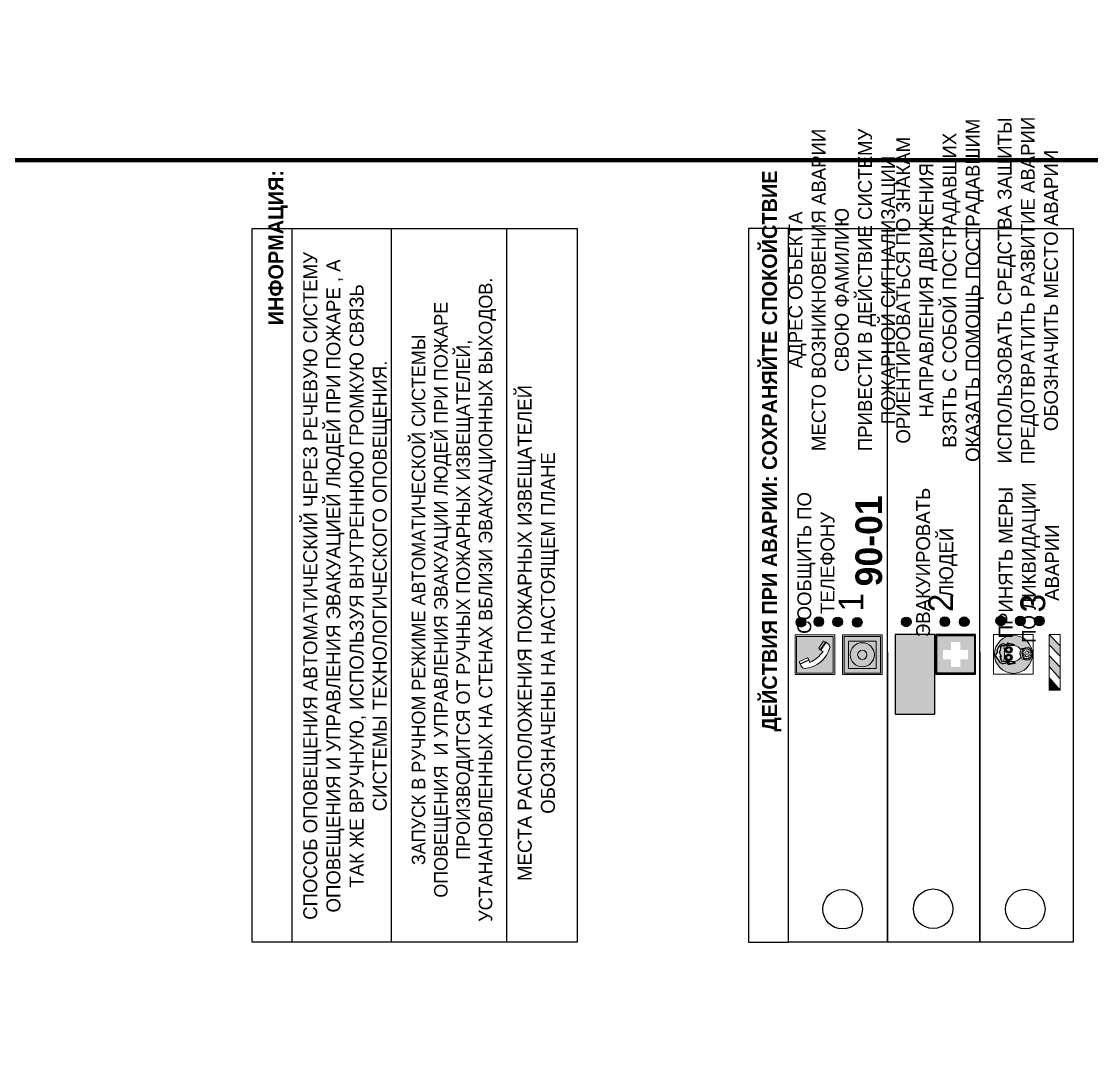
# Model space of a CAD drawing. Header units: millimetres. Extents: x 13114 to 67229, y 22859 to 38520.
# Drawn here: x 29102.6 to 29318.2, y 31108.8 to 31316.8 of the extents above; entities that cross this region are included whole.
import ezdxf

# ---------------------------------------------------------------- set-up
doc = ezdxf.new("R2010")
doc.units = ezdxf.units.MM
doc.styles.add('обычный', font='arial.ttf')

# ---------------------------------------------------------------- blocks, each defined once
blk = doc.blocks.new('A$C38D26F80')
h = blk.add_hatch(color=5)
h.dxf.hatch_style = 1
h.paths.add_polyline_path([(-8.77, -4.48, 1), (-0.19, -4.48, 1)])
h.paths.add_polyline_path([(-6.75, -3.58), (-6.75, -3.31), (-6.62, -3.22), (-6.5, -3.22), (-6.42, -3.3), (-6.39, -3.28), (-6.59, -2.23), (-6.59, -2.01), (-6.38, -1.58), (-4.76, -0.4), (-4.13, -0.79, -0.362848), (-2.1, -2.1, -0.201049), (-2.17, -2.48, 0.085434), (-2.26, -3.13), (-1.9, -3.16), (-2.25, -4.7), (-2.4, -4.59), (-2.43, -4.34), (-2.36, -4.34), (-2.14, -3.34), (-2.47, -3.42), (-2.58, -1.95), (-2.77, -1.58), (-3.58, -1.52), (-3.92, -1.26), (-5.05, -1.73), (-4.87, -1.39), (-5.41, -1.6), (-5.41, -1.46), (-6.13, -1.87), (-6.18, -3.5), (-6.56, -3.47), (-6.37, -4.59), (-6.16, -4.43), (-6.16, -4.66), (-6.36, -4.79), (-6.37, -4.8), (-6.51, -4.76)], flags=16)
h.paths.add_polyline_path([(-6.51, -4.76), (-6.36, -4.79), (-6.37, -4.8)], flags=0)
h.paths.add_polyline_path([(-5.92, -2.34, 0.089508), (-2.67, -2.35), (-2.48, -3.88, -0.268602), (-3.4, -6.18, 0.262449), (-5.2, -6.18, -0.268602), (-6.11, -3.88)], flags=16)
edge = h.paths.add_edge_path(flags=16)
edge.add_ellipse((-5.19, -3.41), major_axis=(0, 0.842), ratio=0.848992, start_angle=0, end_angle=360)
edge = h.paths.add_edge_path(flags=0)
edge.add_ellipse((-5.19, -3.39), major_axis=(0, 0.665), ratio=0.853798, start_angle=0, end_angle=360)
edge = h.paths.add_edge_path(flags=0)
edge.add_ellipse((-5.19, -3.4), major_axis=(0, 0.528), ratio=0.864094, start_angle=0, end_angle=360)
edge = h.paths.add_edge_path(flags=16)
edge.add_ellipse((-3.47, -3.4), major_axis=(0, 0.842), ratio=0.848992, start_angle=0, end_angle=360)
h.paths.add_polyline_path([(-3.13, -6.45), (-3.13, -6.84, 0.383174), (-5.57, -6.85), (-5.57, -6.49, -0.369952)], flags=16)
edge = h.paths.add_edge_path(flags=0)
edge.add_ellipse((-3.47, -3.39), major_axis=(0, 0.665), ratio=0.853798, start_angle=0, end_angle=360)
edge = h.paths.add_edge_path(flags=0)
edge.add_ellipse((-3.47, -3.4), major_axis=(0, 0.528), ratio=0.864094, start_angle=0, end_angle=360)
edge = h.paths.add_edge_path(flags=16)
edge.add_ellipse((-4.34, -7.57), major_axis=(-1.48, 0), ratio=0.744955, start_angle=0, end_angle=360)
h.paths.add_polyline_path([(-5.01, -6.85, -1), (-5.15, -6.85, -1)], flags=0)
h.paths.add_polyline_path([(-5.33, -7.14, -1), (-5.47, -7.14, -1)], flags=0)
h.paths.add_polyline_path([(-4.61, -6.71, -1), (-4.74, -6.71, -1)], flags=16)
h.paths.add_polyline_path([(-5.43, -7.51, -1), (-5.57, -7.51, -1)], flags=0)
h.paths.add_polyline_path([(-4.26, -6.67, -1), (-4.4, -6.67, -1)], flags=16)
h.paths.add_polyline_path([(-4.74, -7.14, -1), (-4.88, -7.14, -1)], flags=0)
h.paths.add_polyline_path([(-4.93, -7.43, -1), (-5.07, -7.43, -1)], flags=0)
h.paths.add_polyline_path([(-4.41, -7.07, -1), (-4.54, -7.07, -1)], flags=0)
h.paths.add_polyline_path([(-5.33, -7.87, -1), (-5.46, -7.87, -1)], flags=0)
h.paths.add_polyline_path([(-3.8, -6.71, -1), (-3.94, -6.71, -1)], flags=16)
h.paths.add_polyline_path([(-4.85, -7.78, -1), (-4.98, -7.78, -1)], flags=0)
h.paths.add_polyline_path([(-3.96, -7.14, -1), (-4.1, -7.14, -1)], flags=0)
h.paths.add_polyline_path([(-4.33, -7.53, -1), (-4.47, -7.53, -1)], flags=0)
h.paths.add_polyline_path([(-5.09, -8.12, -1), (-5.23, -8.12, -1)], flags=0)
h.paths.add_polyline_path([(-3.5, -6.94, -1), (-3.64, -6.94, -1)], flags=0)
h.paths.add_polyline_path([(-4.54, -7.97, -1), (-4.68, -7.97, -1)], flags=0)
h.paths.add_polyline_path([(-3.66, -7.39, -1), (-3.8, -7.39, -1)], flags=0)
h.paths.add_polyline_path([(-4.73, -8.35, -1), (-4.86, -8.35, -1)], flags=0)
h.paths.add_polyline_path([(-4.09, -7.96, -1), (-4.23, -7.96, -1)], flags=0)
h.paths.add_polyline_path([(-3.77, -7.74, -1), (-3.91, -7.74, -1)], flags=0)
h.paths.add_polyline_path([(-3.22, -7.27, -1), (-3.35, -7.27, -1)], flags=0)
h.paths.add_polyline_path([(-4.34, -8.4, -1), (-4.47, -8.4, -1)], flags=0)
h.paths.add_polyline_path([(-3.16, -7.61, -1), (-3.3, -7.61, -1)], flags=0)
h.paths.add_polyline_path([(-3.9, -8.35, -1), (-4.04, -8.35, -1)], flags=0)
h.paths.add_polyline_path([(-3.32, -7.91, -1), (-3.46, -7.91, -1)], flags=0)
h.paths.add_polyline_path([(-3.55, -8.23, -1), (-3.69, -8.23, -1)], flags=0)
at = {"color": 5, "lineweight": 5}
for p, q in [((-4.48, 0), (-8.96, 0)), ((-8.96, 0), (-8.96, -4.48)), ((-4.48, 0), (0, 0)), ((0, 0), (0, -4.48)), ((-6.59, -2.01), (-6.38, -1.58)), ((-6.59, -2.23), (-6.59, -2.01)), ((-6.39, -3.28), (-6.59, -2.23)), ((-6.38, -1.58), (-4.76, -0.4)), ((-6.13, -1.87), (-6.18, -3.5)), ((-5.41, -1.46), (-6.13, -1.87)), ((-5.92, -2.34), (-6.11, -3.88)), ((-4.87, -1.39), (-5.41, -1.6)), ((-5.41, -1.6), (-5.41, -1.46)), ((-3.92, -1.26), (-5.05, -1.73)), ((-5.05, -1.73), (-4.87, -1.39)), ((-4.76, -0.4), (-4.13, -0.79)), ((-3.58, -1.52), (-3.92, -1.26)), ((-2.77, -1.58), (-3.58, -1.52)), ((-2.58, -1.95), (-2.77, -1.58)), ((-2.67, -2.34), (-2.48, -3.88)), ((-2.47, -3.42), (-2.58, -1.95)), ((-8.96, -8.96), (-8.96, -4.48)), ((-6.75, -3.31), (-6.62, -3.22)), ((-6.75, -3.58), (-6.75, -3.31)), ((-6.51, -4.76), (-6.75, -3.58)), ((-6.62, -3.22), (-6.5, -3.22)), ((-6.18, -3.5), (-6.56, -3.47)), ((-6.56, -3.47), (-6.37, -4.59)), ((-6.37, -4.8), (-6.51, -4.76)), ((-6.5, -3.22), (-6.42, -3.3)), ((-6.42, -3.3), (-6.39, -3.28)), ((-6.37, -4.59), (-6.16, -4.43)), ((-6.16, -4.66), (-6.37, -4.8)), ((-6.16, -4.43), (-6.16, -4.66)), ((-2.14, -3.34), (-2.47, -3.42)), ((-2.43, -4.34), (-2.4, -4.59)), ((-2.43, -4.34), (-2.36, -4.34)), ((-2.4, -4.59), (-2.25, -4.7)), ((-2.36, -4.34), (-2.14, -3.34)), ((-1.9, -3.16), (-2.26, -3.13)), ((-2.25, -4.7), (-1.9, -3.16)), ((0, -8.96), (0, -4.48)), ((-5.57, -6.49), (-5.57, -6.85)), ((-3.13, -6.45), (-3.13, -6.84)), ((-4.48, -8.96), (-8.96, -8.96)), ((-4.48, -8.96), (0, -8.96))]:
    blk.add_line(p, q, dxfattribs=at)
at = {"color": 5}
for p, q in [((-6.59, -2.01), (-6.38, -1.58)), ((-6.59, -2.23), (-6.59, -2.01)), ((-6.39, -3.28), (-6.59, -2.23)), ((-6.38, -1.58), (-4.76, -0.4)), ((-6.13, -1.87), (-6.18, -3.5)), ((-5.41, -1.46), (-6.13, -1.87)), ((-4.87, -1.39), (-5.41, -1.6)), ((-5.41, -1.6), (-5.41, -1.46)), ((-3.92, -1.26), (-5.05, -1.73)), ((-5.05, -1.73), (-4.87, -1.39)), ((-4.76, -0.4), (-4.13, -0.79)), ((-3.58, -1.52), (-3.92, -1.26)), ((-2.77, -1.58), (-3.58, -1.52)), ((-2.58, -1.95), (-2.77, -1.58)), ((-2.47, -3.42), (-2.58, -1.95)), ((-6.75, -3.31), (-6.62, -3.22)), ((-6.75, -3.58), (-6.75, -3.31)), ((-6.51, -4.76), (-6.75, -3.58)), ((-6.62, -3.22), (-6.5, -3.22)), ((-6.18, -3.5), (-6.56, -3.47)), ((-6.56, -3.47), (-6.37, -4.59)), ((-6.37, -4.8), (-6.51, -4.76)), ((-6.36, -4.79), (-6.51, -4.76)), ((-6.5, -3.22), (-6.42, -3.3)), ((-6.42, -3.3), (-6.39, -3.28)), ((-6.37, -4.59), (-6.16, -4.43)), ((-6.16, -4.66), (-6.37, -4.8)), ((-6.16, -4.66), (-6.36, -4.79)), ((-6.16, -4.43), (-6.16, -4.66)), ((-2.14, -3.34), (-2.47, -3.42)), ((-2.4, -4.59), (-2.43, -4.34)), ((-2.43, -4.34), (-2.36, -4.34)), ((-2.25, -4.7), (-2.4, -4.59)), ((-2.36, -4.34), (-2.14, -3.34)), ((-2.26, -3.13), (-1.9, -3.16)), ((-1.9, -3.16), (-2.25, -4.7))]:
    blk.add_line(p, q, dxfattribs=at)
at = {"color": 5, "lineweight": 5}
for centre, radius in [((-4.48, -4.48), 4.29), ((-5.4, -7.14), 0.0678), ((-5.08, -6.85), 0.0678), ((-4.81, -7.14), 0.0678), ((-4.67, -6.71), 0.0678), ((-4.47, -7.07), 0.0678), ((-4.33, -6.67), 0.0678), ((-4.03, -7.14), 0.0678), ((-3.87, -6.71), 0.0678), ((-3.57, -6.94), 0.0678), ((-3.28, -7.27), 0.0678), ((-5.5, -7.51), 0.0678), ((-5.4, -7.87), 0.0678), ((-5.16, -8.12), 0.0678), ((-5, -7.43), 0.0678), ((-4.91, -7.78), 0.0678), ((-4.79, -8.35), 0.0678), ((-4.61, -7.97), 0.0678), ((-4.4, -7.53), 0.0678), ((-4.4, -8.4), 0.0678), ((-4.16, -7.96), 0.0678), ((-3.97, -8.35), 0.0678), ((-3.84, -7.74), 0.0678), ((-3.73, -7.39), 0.0678), ((-3.62, -8.23), 0.0678), ((-3.39, -7.91), 0.0678), ((-3.23, -7.61), 0.0678)]:
    blk.add_circle(centre, radius, dxfattribs=at)
for centre, radius, start, end in [((-4.28, 6.66), 9.15, 259.6987, 280.1569), ((-2.6, -2.2), 0.513, 326.4781, 11.7739), ((-3.66, -4.24), 2.47, 171.573, 231.7124), ((-4.93, -4.24), 2.47, 308.2876, 8.427), ((-0.47, -3.05), 1.79, 161.5846, 182.4584), ((-4.33, -7.88), 1.87, 50.358, 131.5662), ((-4.34, -8.2), 1.82, 48.4943, 132.3565), ((-4.3, -7.78), 1.83, 60.5889, 119.4111)]:
    blk.add_arc(centre, radius, start, end, dxfattribs=at)
at = {"color": 5}
for centre, radius, start, end in [((-3.89, -2.66), 1.88, 17.387, 97.1599), ((-2.6, -2.2), 0.511, 326.3906, 11.8614), ((-0.35, -3.07), 1.91, 162.2553, 181.7878)]:
    blk.add_arc(centre, radius, start, end, dxfattribs=at)
at = {"color": 5, "lineweight": 5}
for centre, major_axis, ratio in [((-5.19, -3.41), (0, 0.842), 0.848992), ((-5.19, -3.39), (0, 0.665), 0.853798), ((-5.19, -3.4), (0, 0.528), 0.864094), ((-3.47, -3.4), (0, 0.842), 0.848992), ((-3.47, -3.39), (0, 0.665), 0.853798), ((-3.47, -3.4), (0, 0.528), 0.864094), ((-4.34, -7.57), (-1.48, 0), 0.744955)]:
    blk.add_ellipse(centre, major_axis=major_axis, ratio=ratio, dxfattribs=at)
blk = doc.blocks.new('A$C47DD6509')
at = {"lineweight": 5}
for points in [[(-8.69, 0), (-11.19, 0), (-11.19, -2.22)], [(-4.22, 0), (-6.45, 0), (-8.91, -2.22), (-6.61, -2.22)], [(0, 0), (-2.09, 0), (-4.36, -2.22), (-2.29, -2.22)]]:
    blk.add_hatch(color=242, dxfattribs=at).paths.add_polyline_path(points)
at = {"color": 242, "lineweight": 5}
for p, q in [((-11.19, -2.22), (-8.69, 0)), ((-11.19, -2.22), (-11.19, 0)), ((-11.19, 0), (-8.69, 0)), ((-11.19, 0), (0, 0)), ((-8.91, -2.22), (-6.45, 0)), ((-6.61, -2.22), (-4.22, 0)), ((-4.36, -2.22), (-2.09, 0)), ((-2.29, -2.22), (0, 0)), ((0, 0), (0, -2.22)), ((0, -2.22), (-11.19, -2.22))]:
    blk.add_line(p, q, dxfattribs=at)
blk = doc.blocks.new('A$C32E8229D')
at = {"true_color": 0xffffff}
blk.add_hatch(color=7, dxfattribs=at).paths.add_polyline_path([(0, 0), (0, -8), (16, -8), (16, 0)])
h = blk.add_hatch(color=126)
h.paths.add_polyline_path([(0.2, -0.2), (15.8, -0.2), (15.8, -7.8), (0.2, -7.8)])
h.paths.add_polyline_path([(13.49, -2.05), (12.08, -2.05), (11.37, -2.63, 0.162397), (11.29, -2.84), (11.29, -3.63), (10.35, -3.63), (10.35, -4.05), (11.68, -4.05), (11.68, -3.48), (12.26, -4.28), (11.29, -5.1), (11.29, -6.78), (11.85, -6.78), (11.85, -5.44), (12.8, -4.64), (12.8, -5.94), (14.46, -5.94), (14.46, -5.39), (13.45, -5.39), (13.45, -3.97), (12.46, -2.59), (13.15, -2.59), (13.69, -3.34), (14.18, -3)], flags=16)
h.paths.add_polyline_path([(10.74, -1.82, 1), (11.8, -1.82, 1)], flags=16)
h.paths.add_polyline_path([(9.39, -3.59), (5.99, -3.59), (6.56, -3.03), (5.91, -3.03), (5.1, -3.83), (5.91, -4.64), (6.56, -4.64), (5.99, -4.09), (9.39, -4.09)], flags=16)
h.paths.add_polyline_path([(4.29, -1.08), (1.72, -1.08), (1.72, -6.6), (4.29, -6.6)], flags=16)
at = {"color": 126}
blk.add_lwpolyline([(16, -8), (0, -8), (0, 0), (16, 0)], close=True, dxfattribs=at)
blk = doc.blocks.new('A$C18900ED3')
h = blk.add_hatch(color=126)
h.paths.add_polyline_path([(-0.18, -0.18), (-7.02, -0.18), (-7.02, -7.02), (-0.18, -7.02)])
h.paths.add_polyline_path([(-5.89, -4.46), (-5.89, -2.77), (-4.46, -2.77), (-4.46, -1.31), (-2.77, -1.31), (-2.77, -2.77), (-1.33, -2.77), (-1.33, -4.46), (-2.77, -4.46), (-2.77, -5.89), (-4.46, -5.89), (-4.46, -4.46)], flags=16)
at = {"color": 126}
for p, q in [((-7.2, 0), (-7.2, -7.2)), ((0, 0), (-7.2, 0)), ((0, -7.2), (0, 0)), ((-7.02, -7.02), (-7.02, -0.18)), ((-7.02, -0.18), (-0.18, -0.18)), ((-0.18, -0.18), (-0.18, -7.02)), ((-7.2, -7.2), (0, -7.2)), ((-0.18, -7.02), (-7.02, -7.02))]:
    blk.add_line(p, q, dxfattribs=at)
blk = doc.blocks.new('A$C456E1F9C')
at = {"lineweight": 5}
h = blk.add_hatch(color=242, dxfattribs=at)
h.paths.add_polyline_path([(0.51, -1.47), (0.51, -13.26), (12.29, -13.26), (12.29, -1.47)])
h.paths.add_polyline_path([(5.42, -4.95, -0.254479), (4.78, -5.4), (3.52, -2.53, -0.209735), (4.23, -2.4)], flags=16)
h.paths.add_polyline_path([(8.53, -8.6), (10.87, -10.17), (10.54, -10.76), (8.03, -9.13, -0.192251)], flags=16)
h.paths.add_polyline_path([(4.61, -5.49, 0.005518), (3.87, -5.72, 0.128647), (7.49, -10.01, 0.00809), (7.83, -9.33), (10.47, -10.97, -0.16736), (8.99, -12.25, -0.327862), (1.95, -3.95, -0.166952), (3.36, -2.62)], flags=16)
at = {"color": 242, "lineweight": 5}
for p, q in [((0, -13.77), (0, -0.97)), ((12.8, -0.97), (0, -0.97)), ((4.61, -5.49), (3.36, -2.62)), ((3.52, -2.53), (4.78, -5.4)), ((4.23, -2.4), (5.42, -4.95)), ((12.8, -13.77), (12.8, -0.97)), ((7.83, -9.33), (10.47, -10.97)), ((8.03, -9.13), (10.54, -10.76)), ((10.81, -10.12), (8.53, -8.6)), ((10.54, -10.76), (10.8, -10.3)), ((10.8, -10.3), (10.81, -10.12)), ((0, -13.77), (12.8, -13.77))]:
    blk.add_line(p, q, dxfattribs=at)
blk.add_lwpolyline([(0.51, -1.47), (12.29, -1.47), (12.29, -13.26), (0.51, -13.26)], close=True, dxfattribs=at)
for centre, radius, start, end in [((4.59, -5.34), 2.99, 114.2845, 152.1974), ((4.02, -3.27), 0.891, 76.3284, 123.7092), ((11.12, -3.31), 9.19, 183.9915, 256.6009), ((14.98, -39.1), 35.17, 107.1487, 108.4135), ((13.86, -0.94), 11.08, 205.5536, 234.8762), ((4.68, -4.59), 0.824, 276.9621, 334.0723), ((-13.31, 0.8), 23.44, 332.5487, 334.4027), ((8.94, -9.5), 0.989, 114.4092, 157.9388), ((7.87, -9.46), 3, 291.9291, 329.9329)]:
    blk.add_arc(centre, radius, start, end, dxfattribs=at)
blk = doc.blocks.new('A$C54414219')
at = {"true_color": 0xffffff}
h = blk.add_hatch(color=7, dxfattribs=at)
h.paths.add_polyline_path([(2.39, -9.45), (2.39, -18.3), (11.23, -18.3), (11.23, -9.45)], flags=0)
h.paths.add_polyline_path([(10.71, -13.87, -1), (2.92, -13.87, -1)], flags=0)
h.paths.add_polyline_path([(8.3, -13.87, -1), (5.33, -13.87, -1)], flags=0)
h.paths.add_polyline_path([(0.41, -7.47), (0.41, -20.27), (13.21, -20.27), (13.21, -7.47)])
h.paths.add_polyline_path([(0.92, -19.77), (12.71, -19.77), (12.71, -7.98), (0.92, -7.98)], flags=16)
h.paths.add_polyline_path([(11.23, -9.45), (11.23, -18.3), (2.39, -18.3), (2.39, -9.45)], flags=0)
at = {"lineweight": 5}
h = blk.add_hatch(color=242, dxfattribs=at)
h.paths.add_polyline_path([(12.71, -7.98), (0.92, -7.98), (0.92, -19.77), (12.71, -19.77)])
h.paths.add_polyline_path([(11.23, -18.3), (2.39, -18.3), (2.39, -9.45), (11.23, -9.45)], flags=16)
h.paths.add_polyline_path([(10.71, -13.87, -1), (2.92, -13.87, -1)], flags=0)
h.paths.add_polyline_path([(8.3, -13.87, -1), (5.33, -13.87, -1)], flags=0)
at = {"true_color": 0xffffff}
h = blk.add_hatch(color=7, dxfattribs=at)
h.paths.add_polyline_path([(2.39, -9.45), (2.39, -18.3), (11.23, -18.3), (11.23, -9.45)])
h.paths.add_polyline_path([(10.71, -13.87, -1), (2.92, -13.87, -1)], flags=16)
h.paths.add_polyline_path([(8.3, -13.87, -1), (5.33, -13.87, -1)], flags=0)
at = {"lineweight": 5}
h = blk.add_hatch(color=242, dxfattribs=at)
h.paths.add_polyline_path([(2.92, -13.87, 1), (10.71, -13.87, 1)])
h.paths.add_polyline_path([(8.3, -13.87, -1), (5.33, -13.87, -1)], flags=16)
at = {"color": 242, "lineweight": 5}
for p, q in [((0.41, -20.27), (0.41, -7.47)), ((0.41, -7.47), (13.21, -7.47)), ((0.41, -7.47), (13.21, -7.47)), ((13.21, -20.27), (13.21, -7.47)), ((0.41, -20.27), (13.21, -20.27))]:
    blk.add_line(p, q, dxfattribs=at)
for points in [[(0.92, -7.98), (12.71, -7.98), (12.71, -19.77), (0.92, -19.77)], [(2.39, -9.45), (11.23, -9.45), (11.23, -18.3), (2.39, -18.3)]]:
    blk.add_lwpolyline(points, close=True, dxfattribs=at)
for radius in [3.89, 1.49]:
    blk.add_circle((6.81, -13.87), radius, dxfattribs=at)

msp = doc.modelspace()

# ---------------------------------------------------------------- hatches: boundary and pattern name
at = {"lineweight": 0}
h = msp.add_hatch(color=256, dxfattribs=at)
h.dxf.hatch_style = 1
h.paths.add_polyline_path([(29258.69, 31195.73, 1), (29260.62, 31195.73, 1)])
h = msp.add_hatch(color=256, dxfattribs=at)
h.dxf.hatch_style = 1
h.paths.add_polyline_path([(29262.27, 31195.84, 1), (29264.2, 31195.84, 1)])
h = msp.add_hatch(color=256, dxfattribs=at)
h.dxf.hatch_style = 1
h.paths.add_polyline_path([(29266.08, 31195.8, 1), (29268.01, 31195.8, 1)])
h = msp.add_hatch(color=256, dxfattribs=at)
h.dxf.hatch_style = 1
h.paths.add_polyline_path([(29270.01, 31195.72, 1), (29271.94, 31195.72, 1)])
h = msp.add_hatch(color=256, dxfattribs=at)
h.dxf.hatch_style = 1
h.paths.add_polyline_path([(29279.9, 31195.8, 1), (29281.83, 31195.8, 1)])
h = msp.add_hatch(color=256, dxfattribs=at)
h.dxf.hatch_style = 1
h.paths.add_polyline_path([(29287.68, 31195.84, 1), (29289.61, 31195.84, 1)])
h = msp.add_hatch(color=256, dxfattribs=at)
h.dxf.hatch_style = 1
h.paths.add_polyline_path([(29291.58, 31195.83, 1), (29293.51, 31195.83, 1)])
h = msp.add_hatch(color=256, dxfattribs=at)
h.dxf.hatch_style = 1
h.paths.add_polyline_path([(29298.94, 31195.99, 1), (29300.87, 31195.99, 1)])
h = msp.add_hatch(color=256, dxfattribs=at)
h.dxf.hatch_style = 1
h.paths.add_polyline_path([(29302.88, 31195.99, 1), (29304.81, 31195.99, 1)])
h = msp.add_hatch(color=256, dxfattribs=at)
h.dxf.hatch_style = 1
h.paths.add_polyline_path([(29306.71, 31195.99, 1), (29308.65, 31195.99, 1)])

# ---------------------------------------------------------------- linework, layer by layer
at = {"color": 1, "lineweight": 100}
for points in [[(28871.52, 31683.84), (29471.52, 31683.84), (29471.52, 31288.84), (28871.52, 31288.84)], [(28871.52, 31288.84), (29471.52, 31288.84), (29471.52, 30893.84), (28871.52, 30893.84)]]:
    msp.add_lwpolyline(points, close=True, dxfattribs=at)
at = {"color": 0}
msp.add_lwpolyline([(29149.08, 31131.29), (29149.08, 31275.05), (29214.53, 31275.05), (29214.53, 31131.29)], close=True, dxfattribs=at)
for points in [[(29157.13, 31131.29), (29157.13, 31275.05)], [(29177.13, 31131.29), (29177.13, 31275.05)], [(29200.38, 31131.29), (29200.38, 31275.05)]]:
    msp.add_lwpolyline(points, dxfattribs=at)
for points in [[(29257.12, 31131.29), (29257.12, 31275.05), (29249.07, 31275.05), (29249.07, 31131.29)], [(29257.12, 31131.29), (29257.12, 31275.05), (29314.52, 31275.05), (29314.52, 31131.29)]]:
    msp.add_lwpolyline(points, close=True)
for points in [[(29277.11, 31189.7), (29277.11, 31131.29), (29277.11, 31275.05)], [(29295.69, 31189.7), (29295.69, 31131.29), (29295.69, 31275.05)]]:
    msp.add_lwpolyline(points)
for centre, radius in [((29259.65, 31195.73), 0.966), ((29263.24, 31195.84), 0.966), ((29267.05, 31195.8), 0.966), ((29270.98, 31195.72), 0.966), ((29280.86, 31195.8), 0.966), ((29288.64, 31195.84), 0.966), ((29292.55, 31195.83), 0.966), ((29299.9, 31195.99), 0.966), ((29303.84, 31195.99), 0.966), ((29307.68, 31195.99), 0.966), ((29268.04, 31137.91), 3.98), ((29286.27, 31138.01), 3.98), ((29304.85, 31137.95), 3.98)]:
    msp.add_circle(centre, radius)

# ---------------------------------------------------------------- block references
at = {"xscale": -1, "rotation": 90}
msp.add_blockref('A$C32E8229D', (29278.64, 31193.24), dxfattribs=at)
at = {"rotation": 90}
for name, p, xscale, yscale, zscale in [('A$C18900ED3', (29286.79, 31193.24), 1.111111111007631, 1.111111111007631, 1.111111111007631), ('A$C38D26F80', (29298.46, 31193.26), 0.8928571427240968, 0.8928571427240968, 0.8928571427240968), ('A$C456E1F9C', (29257.84, 31185.18), 0.625, 0.625, 0.625), ('A$C54414219', (29263.33, 31184.92), 0.625, 0.625, 0.625)]:
    msp.add_blockref(name, p, dxfattribs=dict(at, xscale=xscale, yscale=yscale, zscale=zscale))
at = {"color": 242, "true_color": 0xc1121c, "rotation": 90}
msp.add_blockref('A$C47DD6509', (29309.68, 31193.26), dxfattribs=at)

# ---------------------------------------------------------------- texts
at = {"lineweight": 0, "attachment_point": 5, "rotation": 90, "style": 'обычный'}
for s, insert, char_height, width in [('\\pi-8.4,l8.4,t8.4;{\\fProxima Nova Rg|b0|i0|c204|p2;ОРИЕНТИРОВАТЬСЯ ПО ЗНАКАМ \\PНАПРАВЛЕНИЯ ДВИЖЕНИЯ\\PВЗЯТЬ С СОБОЙ ПОСТРАДАВШИХ\\PОКАЗАТЬ ПОМОЩЬ ПОСТРАДАВШИМ}', (29287.65, 31262.61), 2.8, 126.6484), ('\\pi-8.4,l8.4,t8.4;{\\fProxima Nova Rg|b0|i0|c204|p2;ИСПОЛЬЗОВАТЬ СРЕДСТВА ЗАЩИТЫ \\PПРЕДОТВРАТИТЬ РАЗВИТИЕ АВАРИИ\\PОБОЗНАЧИТЬ МЕСТО АВАРИИ}', (29305.37, 31262.56), 2.8, 126.6484), ('\\pi-8.4,l8.4,t8.4;{\\fProxima Nova Rg|b0|i0|c204|p2;АДРЕС ОБЪЕКТА\\PМЕСТО ВОЗНИКНОВЕНИЯ АВАРИИ\\PСВОЮ ФАМИЛИЮ\\PПРИВЕСТИ В ДЕЙСТВИЕ СИСТЕМУ \\PПОЖАРНОЙ СИГНАЛИЗАЦИИ}', (29268.28, 31262.68), 2.8, 126.6484), ('{\\fProxima Nova Rg|b1|i0|c204|p2;ИНФОРМАЦИЯ:\\H1.1997x; }', (29154.27, 31271.19), 3, 175.1736), ('{\\fProxima Nova Rg|b1|i0|c204|p2;ДЕЙСТВИЯ ПРИ АВАРИИ: СОХРАНЯЙТЕ СПОКОЙСТВИЕ\\H1.6644x; }', (29253.75, 31230.23), 3, 175.1736), ('{\\fProxima Nova Rg|b0|i0|c204|p2;СПОСОБ ОПОВЕЩЕНИЯ АВТОМАТИЧЕСКИЙ ЧЕРЕЗ РЕЧЕВУЮ СИСТЕМУ ОПОВЕЩЕНИЯ И УПРАВЛЕНИЯ ЭВАКУАЦИЕЙ ЛЮДЕЙ ПРИ ПОЖАРЕ , А ТАК ЖЕ ВРУЧНУЮ, ИСПОЛЬЗУЯ ВНУТРЕННЮЮ ГРОМКУЮ СВЯЗЬ СИСТЕМЫ ТЕХНОЛОГИЧЕСКОГО ОПОВЕЩЕНИЯ.}', (29168.17, 31203.04), 2.8, 137.0334), ('{\\fProxima Nova Rg|b0|i0|c204|p2;\\P\\pt8.1;ЗАПУСК В РУЧНОМ РЕЖИМЕ АВТОМАТИЧЕСКОЙ СИСТЕМЫ ОПОВЕЩЕНИЯ  И УПРАВЛЕНИЯ ЭВАКУАЦИИ ЛЮДЕЙ ПРИ ПОЖАРЕ ПРОИЗВОДИТСЯ ОТ РУЧНЫХ ПОЖАРНЫХ ИЗВЕЩАТЕЛЕЙ, УСТАНАНОВЛЕННЫХ НА СТЕНАХ ВБЛИЗИ ЭВАКУАЦИОННЫХ ВЫХОДОВ. }', (29187.47, 31200.26), 2.7, 131.4512), ('\\pt8.4;{\\fProxima Nova Rg|b0|i0|c204|p2;\\PМЕСТА РАСПОЛОЖЕНИЯ ПОЖАРНЫХ ИЗВЕЩАТЕЛЕЙ ОБОЗНАЧЕНЫ НА НАСТОЯЩЕМ ПЛАНЕ}', (29204.39, 31193.57), 2.8, 118.5618), ('{\\fProxima Nova Rg|b0|i0|c204|p2;ПРИНЯТЬ МЕРЫ \\PПО ЛИКВИДАЦИИ \\PАВАРИИ}', (29305.57, 31207.73), 2.8, 126.6484), ('{\\fProxima Nova Rg|b0|i0|c204|p2;СООБЩИТЬ ПО \\PТЕЛЕФОНУ}', (29262.67, 31207.67), 2.8, 126.6484), ('{\\fProxima Nova Rg|b0|i0|c204|p2;ЭВАКУИРОВАТЬ \\PЛЮДЕЙ}', (29286.99, 31207.77), 2.8, 126.6484), ('{\\fProxima Nova Rg|b1|i0|c204|p2;\\H1.0714x;90-01\\fProxima Nova Rg|b0|i0|c204|p2;\\H0.93331x; \\H1.3449x; }', (29273.34, 31212.12), 5, 126.6484), ('{\\fProxima Nova Rg|b0|i0|c204|p2;1\\H1.1667x; }', (29269.73, 31199.77), 5, 126.6484), ('{\\fProxima Nova Rg|b0|i0|c204|p2;2\\H1.1967x; }', (29287.81, 31199.62), 5, 126.6484), ('{\\fProxima Nova Rg|b0|i0|c204|p2;3\\H1.1967x; }', (29306.39, 31199.56), 5, 126.6484)]:
    msp.add_mtext(s, dxfattribs=dict(at, insert=insert, char_height=char_height, width=width))

doc.saveas('drawing.dxf')
